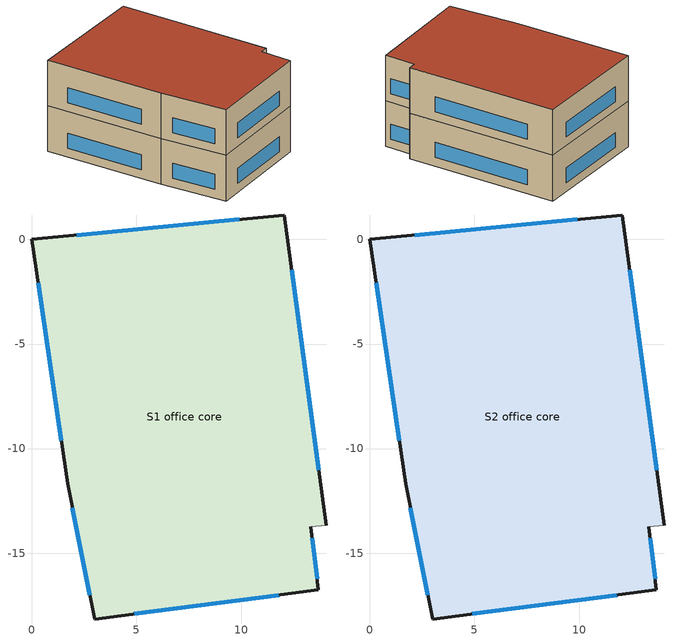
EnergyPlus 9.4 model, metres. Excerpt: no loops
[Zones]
S1 office core
 floor ground (office ext floor Ground Floor): 13.7,-16.76 3,-18.15 1.71,-11.69 0,0 12.06,1.17 14.07,-13.66 13.34,-13.75 z0
 wall outside (office ext wall Metal framed walls): 14.07,-13.66 12.06,1.17 0,0 1.71,-11.69 3,-18.15 13.7,-16.76 13.34,-13.75 z0:4.63
 wall adiabatic (ext wall Adiabatic Construction): 13.34,-13.75 14.07,-13.66 z0:4.63
 window (office Window construction_simple glazing): 4.9,-17.9 11.8,-17.01 / 13.64,-16.23 13.4,-14.28 / 13.71,-11.03 12.42,-1.46 / 9.92,0.96 2.14,0.21 / 0.3,-2.07 1.41,-9.62 / 1.94,-12.83 2.77,-17.01 z0.9:2.42
S2 office core
 floor to S1 office core (office int floor Metal framed walls): 13.7,-16.76 3,-18.15 1.71,-11.69 0,0 12.06,1.17 14.07,-13.66 13.34,-13.75 z4.63
 wall outside (office ext wall Metal framed walls): 14.07,-13.66 12.06,1.17 0,0 1.71,-11.69 3,-18.15 13.7,-16.76 13.34,-13.75 z4.63:9.26
 wall adiabatic (ext wall Adiabatic Construction): 13.34,-13.75 14.07,-13.66 z4.63:9.26
 window (office Window construction_simple glazing): 4.9,-17.9 11.8,-17.01 / 13.64,-16.23 13.4,-14.28 / 13.71,-11.03 12.42,-1.46 / 9.92,0.96 2.14,0.21 / 0.3,-2.07 1.41,-9.62 / 1.94,-12.83 2.77,-17.01 z5.53:7.05
 roof outside (office roof Metal roof): 3,-18.15 13.7,-16.76 13.34,-13.75 14.07,-13.66 12.06,1.17 0,0 1.71,-11.69 z9.26
[Building]
Building 1: Terrain=city; Solar Distribution=FullExterior; Maximum Number of Warmup Days=50
[Site:Location]
Climate Zone 3_CA_USA Design_Conditions: Latitude {deg}=37.7; Longitude {deg}=-122.2; Time Zone {hr}=-8; Elevation {m}=2
[SizingPeriod:DesignDay] Day of Month=21; Dry-Bulb Temperature Range Modifier Type=DefaultMultipliers; Humidity Condition Type=Wetbulb; Barometric Pressure {Pa}=101301; Rain Indicator=No; Snow Indicator=No; Daylight Saving Time Indicator=No
Name | Month | Day Type | Maximum Dry-Bulb Temperature {C} | Daily Dry-Bulb Temperature Range {deltaC} | Wetbulb or DewPoint at Maximum Dry-Bulb {C} | Wind Speed {m/s} | Wind Direction {deg} | Solar Model Indicator | ASHRAE Clear Sky Optical Depth for Beam Irradiance (taub) | ASHRAE Clear Sky Optical Depth for Diffuse Irradiance (taud) | Sky Clearness
Climate Zone 3 Ann Clg .4% Condns WB=>MDB | 8 | SummerDesignDay | 25.8 | 7.5 | 19.1 | 4.9 | 310 | ASHRAETau | 0.319 | 2.545
Climate Zone 3 Ann Htg 99.6% Condns DB | 12 | WinterDesignDay | 2.6 | 0 | 2.6 | 2.1 | 50 | ASHRAEClearSky |  |  | 0
[Site:GroundTemperature:BuildingSurface]
17.7, 17.68, 17.71, 18.22, 19.89, 21.71, 22.83, 23.02, 21.49, 19.27, 17.98, 17.74
[Site:WaterMainsTemperature]
Calculation Method=CORRELATION; Annual Average Outdoor Air Temperature {C}=14.14; Maximum Difference In Monthly Average Outdoor Air Temperatures {deltaC}=7.8
[Material]
Name | Roughness | Thickness {m} | Conductivity {W/m-K} | Density {kg/m3} | Specific Heat {J/kg-K} | Thermal Absorptance | Solar Absorptance | Visible Absorptance
Air - Metal Wall Framing - 16 or 24 in. OC; Air - Metal Wall Framing - 16 or 24 in. OC 1 | Smooth | 0.1397 | 1.22017 | 1.28148 | 1004.832 | 0.9 | 0.7 | 0.7
Carpet - 3/4 in. | Smooth | 0.01905 | 0.0455183 | 288.332 | 1381.644 | 0.9 | 0.7 | 0.8
Gypsum Board - 1/2 in.; Gypsum Board - 1/2 in. 1 | Smooth | 0.0127 | 0.158656 | 640.739 | 1130.436 | 0.9 | 0.7 | 0.8
Insulation 1m | Smooth | 1 | 0.0230188 | 16.0185 | 1130.436 | 0.9 | 0.7 | 0.8
Metal Standing Seam - 1/16 in. | MediumRough | 0.0015875 | 0.576854 | 7820.53 | 502.416 | 0.85 | 0.8 | 0.85
office ext floor 1 Insulation | Smooth | 0.0442273 | 0.0230188 | 16.0185 | 1130.436 | 0.9 | 0.7 | 0.8
office ext wall 2 Insulation; office int floor 2 Insulation | Smooth | 0.0348619 | 0.0230188 | 16.0185 | 1130.436 | 0.9 | 0.7 | 0.8
office roof 2 Insulation | Smooth | 0.0575653 | 0.0230188 | 16.0185 | 1130.436 | 0.9 | 0.7 | 0.8
Plywood - 5/8 in. | Smooth | 0.016002 | 0.11544 | 480.554 | 1884.06 | 0.9 | 0.7 | 0.7
Std Wood 6inch Furnishings | MediumSmooth | 0.15 | 0.12 | 540 | 1210 | 0.9 | 0.7 | 0.7
Stucco - 7/8 in.; Stucco - 7/8 in. 1 | MediumRough | 0.022352 | 0.700948 | 1855.1 | 837.36 | 0.9 | 0.7 | 0.8
[WindowMaterial:SimpleGlazingSystem]
office Window material_simple glazing: U-Factor {W/m2-K}=6.98; Solar Heat Gain Coefficient=0.82; Visible Transmittance=0.81
[Construction]
ext wall Adiabatic Construction: Insulation 1m
int furnishing interior furnishing: Std Wood 6inch Furnishings
office ext floor Ground Floor: office ext floor 1 Insulation, Plywood - 5/8 in., Carpet - 3/4 in.
office ext wall Metal framed walls: Stucco - 7/8 in., office ext wall 2 Insulation, Air - Metal Wall Framing - 16 or 24 in. OC, Gypsum Board - 1/2 in.
office int floor Metal framed walls: Stucco - 7/8 in. 1, office int floor 2 Insulation, Air - Metal Wall Framing - 16 or 24 in. OC 1, Gypsum Board - 1/2 in. 1
office roof Metal roof: Metal Standing Seam - 1/16 in., office roof 2 Insulation
office Window construction_simple glazing: office Window material_simple glazing
[Zone] Part of Total Floor Area=Yes
S1 office core; S2 office core
[AvailabilityManager:NightCycle] Applicability Schedule=Always On Discrete; Fan Schedule=Always On Discrete; Control Type=CycleOnAny; Thermostat Tolerance {deltaC}=1; Cycling Run Time Control Type=FixedRunTime; Cycling Run Time {s}=3600
Availability Manager Night Cycle 1; Availability Manager Night Cycle 2
[AvailabilityManager:Scheduled] Schedule=Always On Discrete
office S1 office core oa system Availability Manager; office S2 office core oa system Availability Manager
[InternalMass] Construction=int furnishing interior furnishing; Surface Area {m2}=430.051
Name | Zone or ZoneList
S1 office core Internal Mass 1 | S1 office core
S2 office core Internal Mass 1 | S2 office core
[Exterior:Lights]
exterior lights: Schedule=whole building ext_lighting year; Design Level {W}=2373.12; Control Option=AstronomicalClock
[Schedule:Year]
whole building ext_lighting year: whole building ext_lighting week 0, 1, 1, 12, 31
[Schedule:Week:Daily]
whole building ext_lighting week 0: whole building ext_lighting week 0 Sunday, whole building ext_lighting week 0 Wednesday, whole building ext_lighting week 0 Wednesday, whole building ext_lighting week 0 Wednesday, whole building ext_lighting week 0 Thursday, whole building ext_lighting week 0 Friday, whole building ext_lighting week 0 Saturday, whole building ext_lighting week 0 Holiday, whole building ext_lighting week 0 Summer design, whole building ext_lighting week 0 Winter design, whole building ext_lighting week 0 Holiday, whole building ext_lighting week 0 Holiday
[Schedule:Day:Interval]
whole building ext_lighting week 0 Friday; whole building ext_lighting week 0 Holiday; whole building ext_lighting week 0 Saturday; whole building ext_lighting week 0 Summer design; whole building ext_lighting week 0 Sunday; whole building ext_lighting week 0 Thursday; whole building ext_lighting week 0 Wednesday; whole building ext_lighting week 0 Winter design: No, 01:00, 1, 02:00, 1, 03:00, 1, 04:00, 1, 05:00, 1, 06:00, 1, 07:00, 1, 08:00, 1, 09:00, 1, 10:00, 1, 11:00, 1, 12:00, 1, 13:00, 1, 14:00, 1, 15:00, 1, 16:00, 1, 17:00, 1, 18:00, 1, 19:00, 1, 20:00, 1, 21:00, 1, 22:00, 1, 23:00, 1, 24:00, 1
[Schedule:Constant]
Always On Discrete: OnOff, 1
